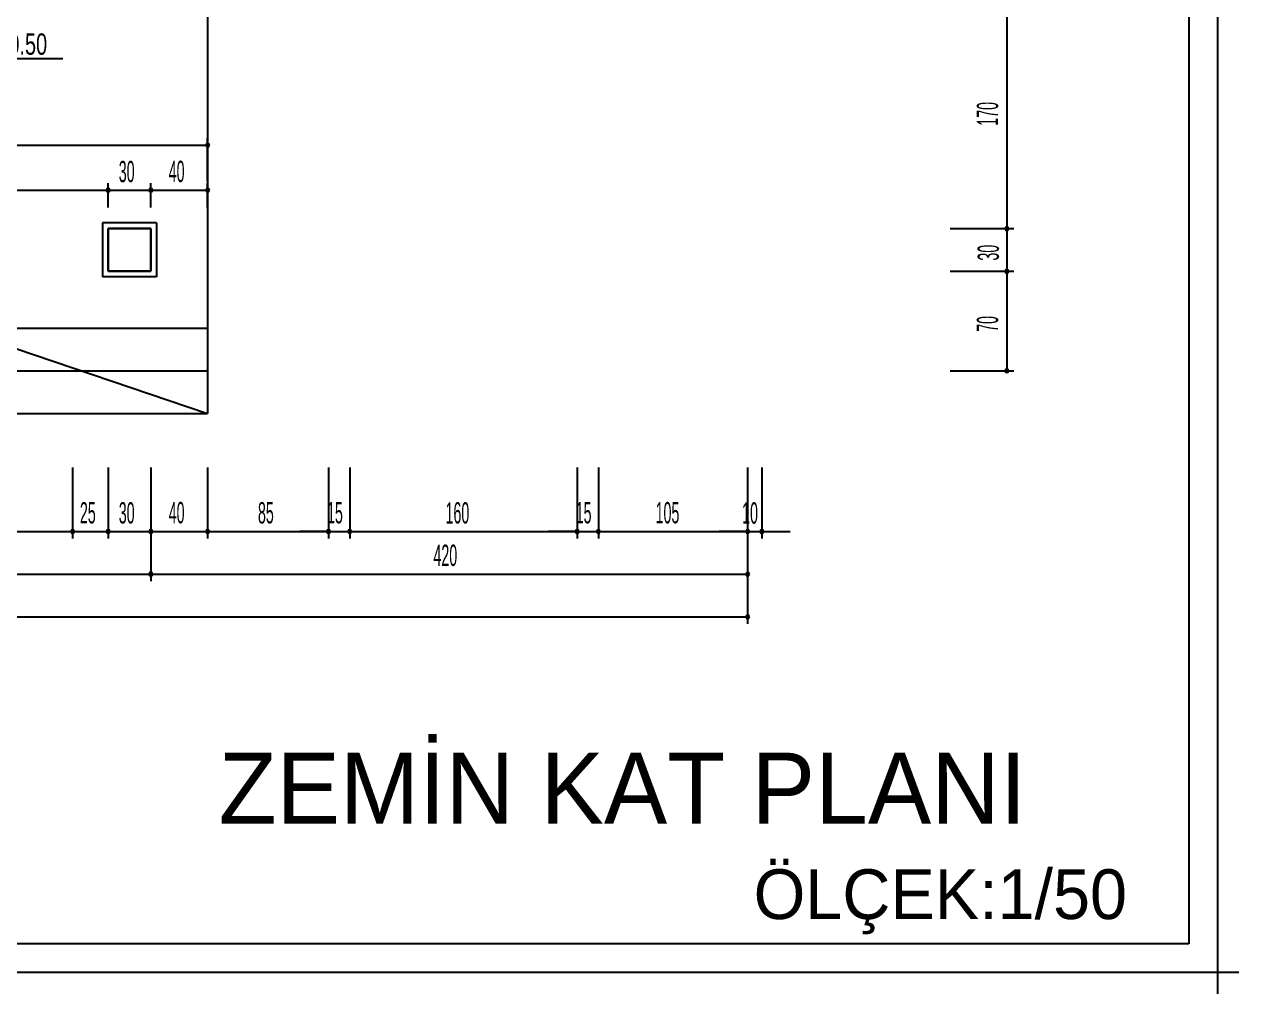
# Model space of a CAD drawing. Extents: x 3907.4 to 3911.57, y -3054.42 to -3053.7.
# Drawn here: x 3908.2292 to 3908.4001, y -3054.4197 to -3054.2833 of the extents above; entities that cross this region are included whole.
import ezdxf
from ezdxf.enums import TextEntityAlignment as Align

# ---------------------------------------------------------------- set-up
doc = ezdxf.new("R2010")
doc.units = 0
doc.header["$LTSCALE"] = 2
doc.header["$MEASUREMENT"] = 0
doc.layers.get('0').update_dxf_attribs({"linetype": 'CONTINUOUS'})
for name, color, linetype in [('DUVAR', 7, 'CONTINUOUS'), ('MB', 11, 'CONTINUOUS'), ('OLÇÜ', 6, 'CONTINUOUS'), ('SıVA', 6, 'CONTINUOUS'), ('TEXT', 11, 'CONTINUOUS')]:
    doc.layers.add(name, color=color, linetype=linetype)
doc.styles.add('İSİM', font='comicbd.ttf')
doc.styles.add('MAHAL', font='stylu.ttf', dxfattribs={"width": 0.7, "height": 20})
doc.styles.add('ÖLÇÜ', font='stylu.ttf', dxfattribs={"width": 0.5})

msp = doc.modelspace()

# ---------------------------------------------------------------- linework, layer by layer
at = {"color": 0, "linetype": 'ByBlock'}
for centre, start, end in [((3908.25497, -3054.3003), 0, 180), ((3908.25497, -3054.3003), 180, 0), ((3908.24097, -3054.30661), 0, 180), ((3908.24097, -3054.30661), 0, 180), ((3908.24097, -3054.30661), 180, 0), ((3908.24097, -3054.30661), 180, 0), ((3908.24697, -3054.30661), 0, 180), ((3908.24697, -3054.30661), 0, 180), ((3908.24697, -3054.30661), 180, 0), ((3908.24697, -3054.30661), 180, 0), ((3908.25497, -3054.30661), 0, 180), ((3908.25497, -3054.30661), 180, 0), ((3908.36746, -3054.31203), 90, 270), ((3908.36746, -3054.31203), 90, 270), ((3908.36746, -3054.31203), 270, 90), ((3908.36746, -3054.31203), 270, 90), ((3908.36746, -3054.31803), 90, 270), ((3908.36746, -3054.31803), 90, 270), ((3908.36746, -3054.31803), 270, 90), ((3908.36746, -3054.31803), 270, 90), ((3908.36746, -3054.33203), 90, 270), ((3908.36746, -3054.33203), 270, 90), ((3908.23597, -3054.35464), 0, 180), ((3908.23597, -3054.35464), 0, 180), ((3908.23597, -3054.35464), 180, 0), ((3908.23597, -3054.35464), 180, 0), ((3908.24097, -3054.35464), 0, 180), ((3908.24097, -3054.35464), 0, 180), ((3908.24097, -3054.35464), 180, 0), ((3908.24097, -3054.35464), 180, 0), ((3908.24697, -3054.35464), 0, 180), ((3908.24697, -3054.35464), 0, 180), ((3908.24697, -3054.35464), 180, 0), ((3908.24697, -3054.35464), 180, 0), ((3908.25497, -3054.35464), 0, 180), ((3908.25497, -3054.35464), 0, 180), ((3908.25497, -3054.35464), 180, 0), ((3908.25497, -3054.35464), 180, 0), ((3908.27197, -3054.35464), 0, 180), ((3908.27197, -3054.35464), 0, 180), ((3908.27197, -3054.35464), 180, 0), ((3908.27197, -3054.35464), 180, 0), ((3908.27497, -3054.35464), 0, 180), ((3908.27497, -3054.35464), 0, 180), ((3908.27497, -3054.35464), 180, 0), ((3908.27497, -3054.35464), 180, 0), ((3908.30697, -3054.35464), 0, 180), ((3908.30697, -3054.35464), 0, 180), ((3908.30697, -3054.35464), 180, 0), ((3908.30697, -3054.35464), 180, 0), ((3908.30997, -3054.35464), 0, 180), ((3908.30997, -3054.35464), 0, 180), ((3908.30997, -3054.35464), 180, 0), ((3908.30997, -3054.35464), 180, 0), ((3908.33097, -3054.35464), 0, 180), ((3908.33097, -3054.35464), 0, 180), ((3908.33097, -3054.35464), 180, 0), ((3908.33097, -3054.35464), 180, 0), ((3908.33297, -3054.35464), 0, 180), ((3908.33297, -3054.35464), 180, 0), ((3908.24697, -3054.36064), 0, 180), ((3908.24697, -3054.36064), 0, 180), ((3908.24697, -3054.36064), 180, 0), ((3908.24697, -3054.36064), 180, 0), ((3908.33097, -3054.36064), 0, 180), ((3908.33097, -3054.36064), 180, 0), ((3908.33097, -3054.36664), 0, 180), ((3908.33097, -3054.36664), 180, 0)]:
    msp.add_arc(centre, 0.00025, start, end, dxfattribs=at)
at = {"layer": 'DUVAR'}
for p, q in [((3908.24697, -3054.31203), (3908.24097, -3054.31203)), ((3908.24097, -3054.31203), (3908.24097, -3054.31803)), ((3908.24097, -3054.31803), (3908.24097, -3054.31203)), ((3908.24097, -3054.31203), (3908.24697, -3054.31203)), ((3908.24697, -3054.31803), (3908.24697, -3054.31203)), ((3908.24697, -3054.31203), (3908.24697, -3054.31803)), ((3908.24097, -3054.31803), (3908.24697, -3054.31803)), ((3908.24697, -3054.31803), (3908.24097, -3054.31803))]:
    msp.add_line(p, q, dxfattribs=at)
at = {"layer": 'MB'}
for p, q in [((3908.25497, -3054.24283), (3908.25497, -3054.33803)), ((3908.18297, -3054.32603), (3908.25497, -3054.32603)), ((3908.18297, -3054.33203), (3908.25497, -3054.33203)), ((3908.18297, -3054.33803), (3908.25497, -3054.33803))]:
    msp.add_line(p, q, dxfattribs=at)
at = {"layer": 'MB', "color": 2}
msp.add_line((3908.21955, -3054.32603), (3908.25497, -3054.33803), dxfattribs=at)
at = {"layer": 'OLÇÜ', "color": 6}
for p, q in [((3908.36746, -3054.27803), (3908.36746, -3054.31203)), ((3908.18297, -3054.3003), (3908.25497, -3054.3003)), ((3908.25497, -3054.3053), (3908.25497, -3054.2993)), ((3908.24097, -3054.30903), (3908.24097, -3054.30561)), ((3908.24097, -3054.30903), (3908.24097, -3054.30561)), ((3908.24697, -3054.30903), (3908.24697, -3054.30561)), ((3908.24697, -3054.30903), (3908.24697, -3054.30561)), ((3908.25497, -3054.30903), (3908.25497, -3054.30561)), ((3908.19697, -3054.30661), (3908.24097, -3054.30661)), ((3908.24097, -3054.30661), (3908.24697, -3054.30661)), ((3908.24697, -3054.30661), (3908.25497, -3054.30661)), ((3908.35946, -3054.31203), (3908.36846, -3054.31203)), ((3908.35946, -3054.31203), (3908.36846, -3054.31203)), ((3908.36746, -3054.31203), (3908.36746, -3054.31803)), ((3908.35946, -3054.31803), (3908.36846, -3054.31803)), ((3908.35946, -3054.31803), (3908.36846, -3054.31803)), ((3908.36746, -3054.31803), (3908.36746, -3054.33203)), ((3908.35946, -3054.33203), (3908.36846, -3054.33203)), ((3908.23597, -3054.34564), (3908.23597, -3054.35564)), ((3908.23597, -3054.34564), (3908.23597, -3054.35564)), ((3908.24097, -3054.34564), (3908.24097, -3054.35564)), ((3908.24097, -3054.34564), (3908.24097, -3054.35564)), ((3908.24697, -3054.34564), (3908.24697, -3054.35564)), ((3908.24697, -3054.34564), (3908.24697, -3054.35564)), ((3908.25497, -3054.34564), (3908.25497, -3054.35564)), ((3908.25497, -3054.34564), (3908.25497, -3054.35564)), ((3908.27197, -3054.34564), (3908.27197, -3054.35564)), ((3908.27197, -3054.34564), (3908.27197, -3054.35564)), ((3908.27497, -3054.34564), (3908.27497, -3054.35564)), ((3908.27497, -3054.34564), (3908.27497, -3054.35564)), ((3908.30697, -3054.34564), (3908.30697, -3054.35564)), ((3908.30697, -3054.34564), (3908.30697, -3054.35564)), ((3908.30997, -3054.34564), (3908.30997, -3054.35564)), ((3908.30997, -3054.34564), (3908.30997, -3054.35564)), ((3908.33097, -3054.34564), (3908.33097, -3054.35564)), ((3908.33097, -3054.34564), (3908.33097, -3054.35564)), ((3908.33297, -3054.34564), (3908.33297, -3054.35564)), ((3908.24697, -3054.35164), (3908.24697, -3054.36164)), ((3908.24697, -3054.35164), (3908.24697, -3054.36164)), ((3908.33097, -3054.35164), (3908.33097, -3054.36164)), ((3908.20197, -3054.35464), (3908.23597, -3054.35464)), ((3908.23597, -3054.35464), (3908.24097, -3054.35464)), ((3908.24097, -3054.35464), (3908.24697, -3054.35464)), ((3908.24697, -3054.35464), (3908.25497, -3054.35464)), ((3908.25497, -3054.35464), (3908.27197, -3054.35464)), ((3908.27197, -3054.35464), (3908.26797, -3054.35464)), ((3908.27197, -3054.35464), (3908.27497, -3054.35464)), ((3908.27497, -3054.35464), (3908.27897, -3054.35464)), ((3908.27497, -3054.35464), (3908.30697, -3054.35464)), ((3908.30697, -3054.35464), (3908.30297, -3054.35464)), ((3908.30697, -3054.35464), (3908.30997, -3054.35464)), ((3908.30997, -3054.35464), (3908.31397, -3054.35464)), ((3908.30997, -3054.35464), (3908.33097, -3054.35464)), ((3908.33097, -3054.35464), (3908.32697, -3054.35464)), ((3908.33097, -3054.35464), (3908.33297, -3054.35464)), ((3908.33297, -3054.35464), (3908.33697, -3054.35464)), ((3908.33097, -3054.35764), (3908.33097, -3054.36764)), ((3908.01097, -3054.36064), (3908.24697, -3054.36064)), ((3908.24697, -3054.36064), (3908.33097, -3054.36064)), ((3908.01097, -3054.36664), (3908.33097, -3054.36664))]:
    msp.add_line(p, q, dxfattribs=at)
at = {"layer": 'SıVA'}
for p, q in [((3908.24777, -3054.31123), (3908.24017, -3054.31123)), ((3908.24017, -3054.31123), (3908.24017, -3054.31883)), ((3908.24777, -3054.31123), (3908.24777, -3054.31883)), ((3908.24777, -3054.31883), (3908.24017, -3054.31883))]:
    msp.add_line(p, q, dxfattribs=at)
at = {"layer": 'TEXT', "color": 30}
for p, q in [((3908.39709, -3053.69648), (3908.39709, -3054.41968)), ((3908.40009, -3054.41668), (3907.93162, -3054.41668))]:
    msp.add_line(p, q, dxfattribs=at)
at = {"layer": 'TEXT', "color": 5, "ltscale": 50}
for p, q in [((3908.39309, -3053.70348), (3908.39309, -3054.41268)), ((3908.39309, -3054.41268), (3907.93862, -3054.41268))]:
    msp.add_line(p, q, dxfattribs=at)
at = {"layer": 'TEXT', "color": 3}
msp.add_line((3908.21857, -3054.28808), (3908.23458, -3054.28808), dxfattribs=at)

# ---------------------------------------------------------------- texts
at = {"layer": 'OLÇÜ', "color": 62, "style": 'ÖLÇÜ', "width": 0.5}
for s, p in [('170', (3908.36623, -3054.29755)), ('30', (3908.36634, -3054.31653)), ('70', (3908.36623, -3054.32655))]:
    msp.add_text(s, height=0.003, rotation=90, dxfattribs=at).set_placement(p)
for s, p in [('30', (3908.24246, -3054.30549)), ('40', (3908.24949, -3054.30547)), ('25', (3908.23699, -3054.35351)), ('30', (3908.24246, -3054.35352)), ('40', (3908.24949, -3054.35349)), ('85', (3908.26205, -3054.35351)), ('15', (3908.27177, -3054.35351)), ('160', (3908.28845, -3054.35352)), ('15', (3908.30677, -3054.35351)), ('105', (3908.31802, -3054.3535)), ('10', (3908.3302, -3054.35354)), ('420', (3908.28675, -3054.35949))]:
    msp.add_text(s, height=0.003, dxfattribs=at).set_placement(p)
at = {"layer": 'TEXT', "style": 'İSİM'}
for s, height, p in [('ZEMİN KAT PLANI', 0.01, (3908.25651, -3054.39577)), ('ÖLÇEK:1/50', 0.007, (3908.33182, -3054.40918))]:
    msp.add_text(s, height=height, dxfattribs=at).set_placement(p)
at = {"layer": 'TEXT', "color": 3, "style": 'MAHAL', "width": 0.7}
msp.add_attdef('+0.50', text='%%p0.00', height=0.003, dxfattribs=at).set_placement((3908.22883, -3054.28756), align=Align.CENTER)

doc.saveas('drawing.dxf')
